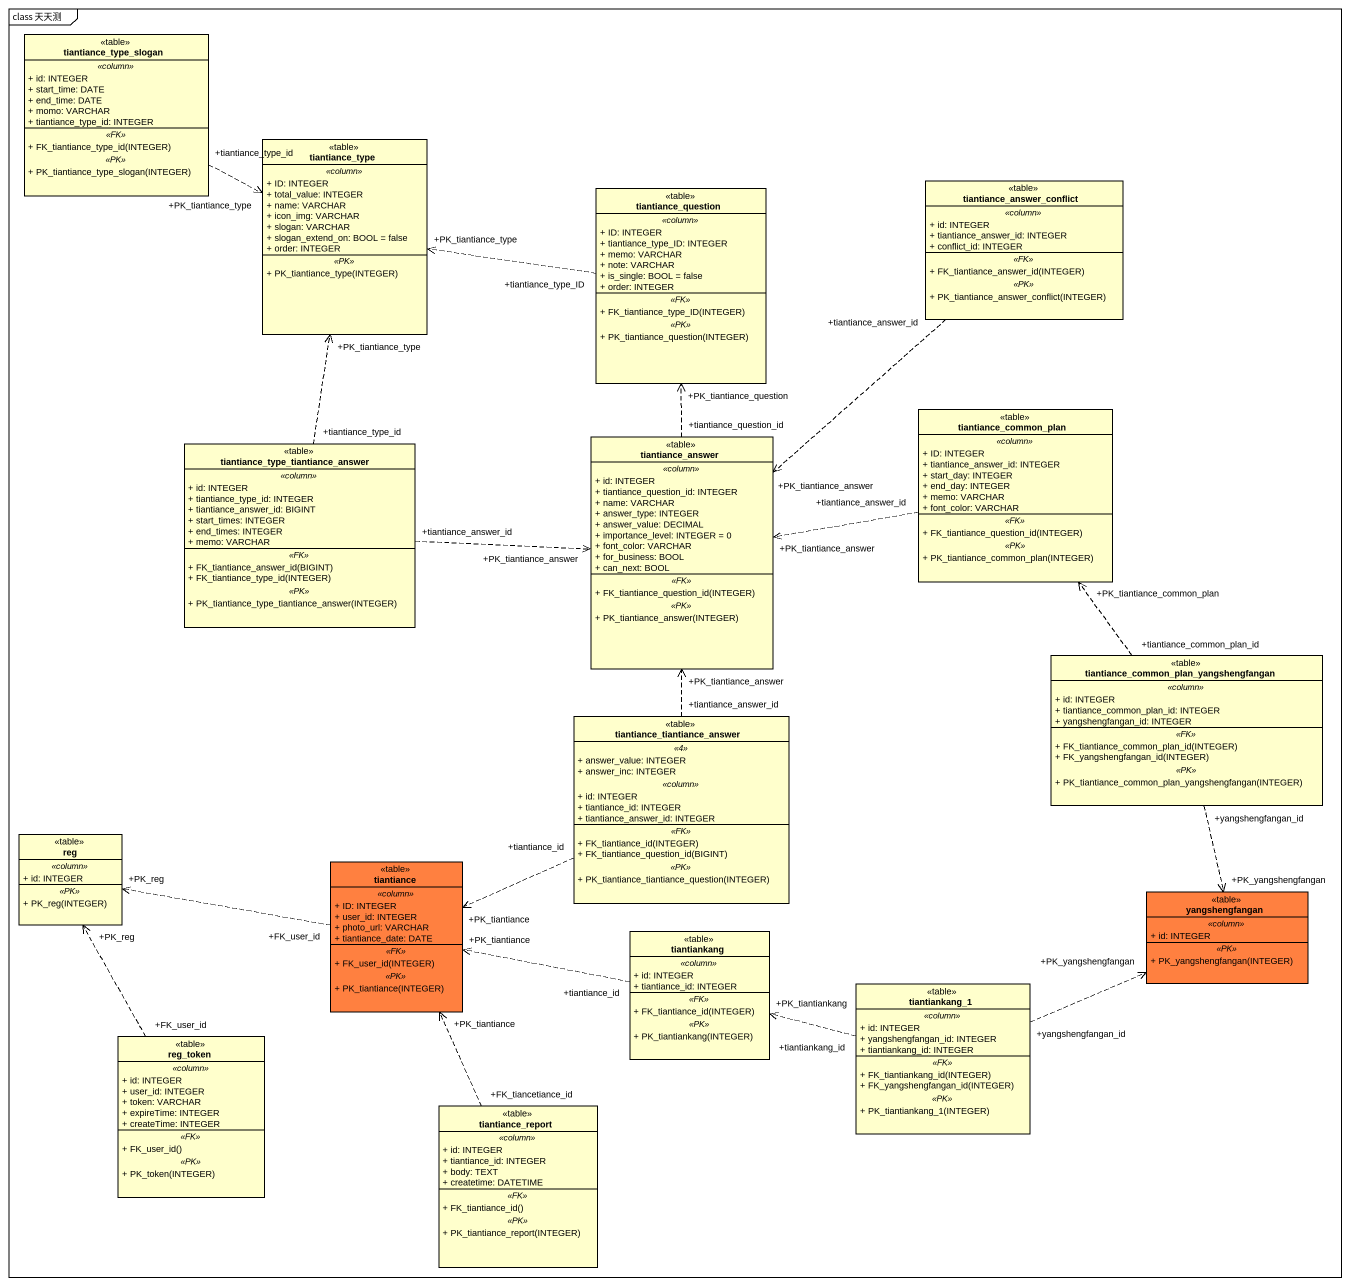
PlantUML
@startuml
mainframe class 天天测
hide circle
hide empty members
skinparam classAttributeIconSize 0
class tiantiance_type_slogan <<table>> {
  .. <<column>> ..
  + id: INTEGER
  + start_time: DATE
  + end_time: DATE
  + momo: VARCHAR
  + tiantiance_type_id: INTEGER
  .. <<FK>> ..
  + FK_tiantiance_type_id(INTEGER)
  .. <<PK>> ..
  + PK_tiantiance_type_slogan(INTEGER)
}
class tiantiance_type <<table>> {
  .. <<column>> ..
  + ID: INTEGER
  + total_value: INTEGER
  + name: VARCHAR
  + icon_img: VARCHAR
  + slogan: VARCHAR
  + slogan_extend_on: BOOL = false
  + order: INTEGER
  .. <<PK>> ..
  + PK_tiantiance_type(INTEGER)
}
class tiantiance_question <<table>> {
  .. <<column>> ..
  + ID: INTEGER
  + tiantiance_type_ID: INTEGER
  + memo: VARCHAR
  + note: VARCHAR
  + is_single: BOOL = false
  + order: INTEGER
  .. <<FK>> ..
  + FK_tiantiance_type_ID(INTEGER)
  .. <<PK>> ..
  + PK_tiantiance_question(INTEGER)
}
class tiantiance_answer_conflict <<table>> {
  .. <<column>> ..
  + id: INTEGER
  + tiantiance_answer_id: INTEGER
  + conflict_id: INTEGER
  .. <<FK>> ..
  + FK_tiantiance_answer_id(INTEGER)
  .. <<PK>> ..
  + PK_tiantiance_answer_conflict(INTEGER)
}
class tiantiance_common_plan <<table>> {
  .. <<column>> ..
  + ID: INTEGER
  + tiantiance_answer_id: INTEGER
  + start_day: INTEGER
  + end_day: INTEGER
  + memo: VARCHAR
  + font_color: VARCHAR
  .. <<FK>> ..
  + FK_tiantiance_question_id(INTEGER)
  .. <<PK>> ..
  + PK_tiantiance_common_plan(INTEGER)
}
class "tiantiance_type_tiantiance_answer" as tiantiance_type_tiantiance <<table>> {
  .. <<column>> ..
  + id: INTEGER
  + tiantiance_type_id: INTEGER
  + tiantiance_answer_id: BIGINT
  + start_times: INTEGER
  + end_times: INTEGER
  + memo: VARCHAR
  .. <<FK>> ..
  + FK_tiantiance_answer_id(BIGINT)
  + FK_tiantiance_type_id(INTEGER)
  .. <<PK>> ..
  + PK_tiantiance_type_tiantiance_answer(INTEGER)
}
class tiantiance_answer <<table>> {
  .. <<column>> ..
  + id: INTEGER
  + tiantiance_question_id: INTEGER
  + name: VARCHAR
  + answer_type: INTEGER
  + answer_value: DECIMAL
  + importance_level: INTEGER = 0
  + font_color: VARCHAR
  + for_business: BOOL
  + can_next: BOOL
  .. <<FK>> ..
  + FK_tiantiance_question_id(INTEGER)
  .. <<PK>> ..
  + PK_tiantiance_answer(INTEGER)
}
class "tiantiance_common_plan_yangshengfangan" as tiantiance_common_plan_2 <<table>> {
  .. <<column>> ..
  + id: INTEGER
  + tiantiance_common_plan_id: INTEGER
  + yangshengfangan_id: INTEGER
  .. <<FK>> ..
  + FK_tiantiance_common_plan_id(INTEGER)
  + FK_yangshengfangan_id(INTEGER)
  .. <<PK>> ..
  + PK_tiantiance_common_plan_yangshengfangan(INTEGER)
}
class tiantiance_tiantiance_answer <<table>> {
  .. <<4>> ..
  + answer_value: INTEGER
  + answer_inc: INTEGER
  .. <<column>> ..
  + id: INTEGER
  + tiantiance_id: INTEGER
  + tiantiance_answer_id: INTEGER
  .. <<FK>> ..
  + FK_tiantiance_id(INTEGER)
  + FK_tiantiance_question_id(BIGINT)
  .. <<PK>> ..
  + PK_tiantiance_tiantiance_question(INTEGER)
}
class reg <<table>> {
  .. <<column>> ..
  + id: INTEGER
  .. <<PK>> ..
  + PK_reg(INTEGER)
}
class tiantiance <<table>> #FF8040 {
  .. <<column>> ..
  + ID: INTEGER
  + user_id: INTEGER
  + photo_url: VARCHAR
  + tiantiance_date: DATE
  .. <<FK>> ..
  + FK_user_id(INTEGER)
  .. <<PK>> ..
  + PK_tiantiance(INTEGER)
}
class yangshengfangan <<table>> #FF8040 {
  .. <<column>> ..
  + id: INTEGER
  .. <<PK>> ..
  + PK_yangshengfangan(INTEGER)
}
class tiantiankang <<table>> {
  .. <<column>> ..
  + id: INTEGER
  + tiantiance_id: INTEGER
  .. <<FK>> ..
  + FK_tiantiance_id(INTEGER)
  .. <<PK>> ..
  + PK_tiantiankang(INTEGER)
}
class tiantiankang_1 <<table>> {
  .. <<column>> ..
  + id: INTEGER
  + yangshengfangan_id: INTEGER
  + tiantiankang_id: INTEGER
  .. <<FK>> ..
  + FK_tiantiankang_id(INTEGER)
  + FK_yangshengfangan_id(INTEGER)
  .. <<PK>> ..
  + PK_tiantiankang_1(INTEGER)
}
class reg_token <<table>> {
  .. <<column>> ..
  + id: INTEGER
  + user_id: INTEGER
  + token: VARCHAR
  + expireTime: INTEGER
  + createTime: INTEGER
  .. <<FK>> ..
  + FK_user_id()
  .. <<PK>> ..
  + PK_token(INTEGER)
}
class tiantiance_report <<table>> {
  .. <<column>> ..
  + id: INTEGER
  + tiantiance_id: INTEGER
  + body: TEXT
  + createtime: DATETIME
  .. <<FK>> ..
  + FK_tiantiance_id()
  .. <<PK>> ..
  + PK_tiantiance_report(INTEGER)
}
tiantiance_type_slogan "+tiantiance_type_id" .right.> "+PK_tiantiance_type" tiantiance_type
tiantiance_question "+tiantiance_type_ID" .left.> "+PK_tiantiance_type" tiantiance_type
tiantiance_answer_conflict "+tiantiance_answer_id" ..> "+PK_tiantiance_answer" tiantiance_answer
tiantiance_common_plan "+tiantiance_answer_id" .left.> "+PK_tiantiance_answer" tiantiance_answer
tiantiance_type_tiantiance "+tiantiance_type_id" .up.> "+PK_tiantiance_type" tiantiance_type
tiantiance_type_tiantiance "+tiantiance_answer_id" .right.> "+PK_tiantiance_answer" tiantiance_answer
tiantiance_answer "+tiantiance_question_id" .up.> "+PK_tiantiance_question" tiantiance_question
tiantiance_common_plan_2 "+tiantiance_common_plan_id" .up.> "+PK_tiantiance_common_plan" tiantiance_common_plan
tiantiance_common_plan_2 "+yangshengfangan_id" ..> "+PK_yangshengfangan" yangshengfangan
tiantiance_tiantiance_answer "+tiantiance_answer_id" .up.> "+PK_tiantiance_answer" tiantiance_answer
tiantiance_tiantiance_answer "+tiantiance_id" .left.> "+PK_tiantiance" tiantiance
tiantiance "+FK_user_id" .left.> "+PK_reg" reg
tiantiankang "+tiantiance_id" .left.> "+PK_tiantiance" tiantiance
tiantiankang_1 "+yangshengfangan_id" .right.> "+PK_yangshengfangan" yangshengfangan
tiantiankang_1 "+tiantiankang_id" .left.> "+PK_tiantiankang" tiantiankang
reg_token "+FK_user_id" .up.> "+PK_reg" reg
tiantiance_report "+FK_tiancetiance_id" .up.> "+PK_tiantiance" tiantiance
@enduml
